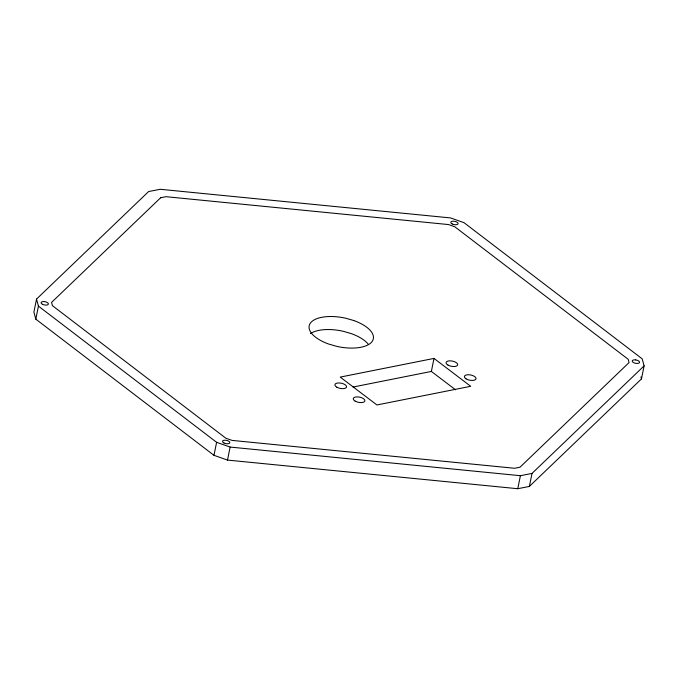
<?xml version="1.0" encoding="UTF-8"?>
<svg xmlns="http://www.w3.org/2000/svg" width="678" height="678" viewBox="0 0 678 678"><rect width="100%" height="100%" fill="white"/><g stroke="black" fill="none" stroke-linecap="round" stroke-linejoin="round"><path stroke-width="1.02" d="M36.527 299.091L33.9 312.117L35.807 319.152L213.985 455.328L227.503 460.082L517.772 488.719L529.365 486.431L641.473 378.909L644.1 365.883L642.193 358.848L464.015 222.672L450.497 217.918L160.228 189.281L148.618 191.552L36.527 299.091L38.434 306.125L35.807 319.152M213.985 455.328L216.604 442.302L38.434 306.125M227.503 460.082L230.13 447.065L216.604 442.302M455.565 389.816L431.369 371.442L433.996 358.416L340.212 377.095L376.926 404.969L470.71 386.299L433.996 358.416M517.772 488.719L520.39 475.702L532.01 473.422L644.1 365.883M529.365 486.431L532.01 473.422M353.043 387.036L431.369 371.442M230.13 447.065L520.39 475.702M640.93 376.9L641.473 378.909M310.414 333.627A32.722 14.704 11.4 0 1 343.009 331.228L351.119 333.551A32.722 14.704 11.4 0 1 368.451 344.449M160.635 197.756L51.553 302.413L52.435 305.676L225.833 438.2L232.113 440.412L514.602 468.278L519.992 467.227L629.074 362.569L628.192 359.298L454.794 226.774L448.514 224.562L166.025 196.696L160.635 197.756M635.769 359.933L634.828 359.857A3.721 1.67 11.4 0 0 632.277 361.349A3.721 1.67 11.4 0 0 636.006 363.366L636.947 363.442A3.721 1.67 11.4 0 0 639.498 361.95A3.721 1.67 11.4 0 0 635.769 359.933M353.746 320.524L345.636 318.202A32.722 14.704 11.4 0 0 310.202 323.398A32.722 14.704 11.4 0 0 328.771 344.077L336.881 346.399A32.722 14.704 11.4 0 0 372.324 341.204A32.722 14.704 11.4 0 0 353.746 320.524M465.998 378.807A5.949 2.67 11.4 0 0 475.846 379.248A5.949 2.67 11.4 0 0 468.803 374.739A5.949 2.67 11.4 0 0 465.998 378.807M336.898 387.24A5.949 2.67 11.4 0 0 346.492 387.24A5.949 2.67 11.4 0 0 338.856 382.934A5.949 2.67 11.4 0 0 336.898 387.24M448.031 365.12A5.949 2.67 11.4 0 0 457.625 365.128A5.949 2.67 11.4 0 0 449.98 360.823A5.949 2.67 11.4 0 0 448.031 365.12M355.23 401.173A5.949 2.67 11.4 0 0 364.823 401.181A5.949 2.67 11.4 0 0 357.179 396.867A5.949 2.67 11.4 0 0 355.23 401.173M223.952 442.988A3.721 1.67 11.4 0 0 229.8 442.793A3.721 1.67 11.4 0 0 224.757 440.2A3.721 1.67 11.4 0 0 223.952 442.988M452.234 223.977A3.721 1.67 11.4 0 0 458.082 223.774A3.721 1.67 11.4 0 0 453.04 221.189A3.721 1.67 11.4 0 0 452.234 223.977M42.519 304.32A3.721 1.67 11.4 0 0 48.367 304.125A3.721 1.67 11.4 0 0 43.324 301.541A3.721 1.67 11.4 0 0 42.519 304.32"/></g></svg>
